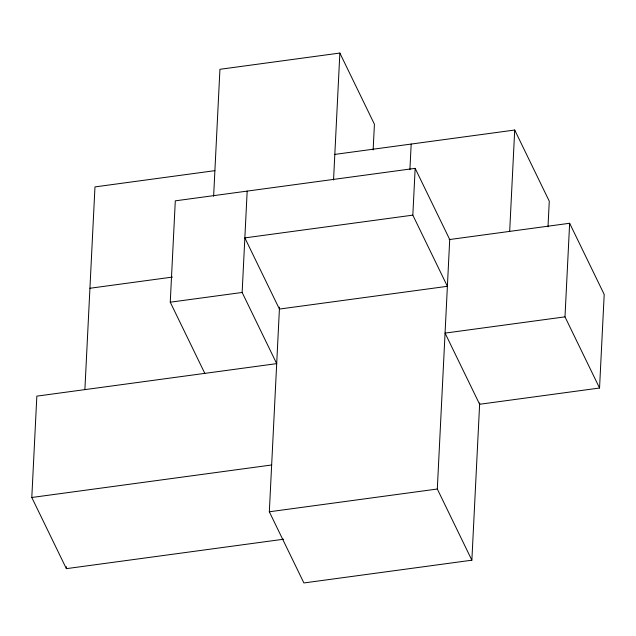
<?xml version="1.0" encoding="UTF-8"?>
<svg xmlns="http://www.w3.org/2000/svg" width="636" height="636" viewBox="0 0 636 636"><rect width="100%" height="100%" fill="white"/><g stroke="black" fill="none" stroke-linecap="round" stroke-linejoin="round"><path stroke-width="0.95" d="M283.608 539.225L66.359 568.656L31.8 497.487L36.84 396.133L276.692 363.633L242.141 292.465L247.173 191.102M66.359 568.656L66.454 566.692M84.89 389.622L94.971 186.905L214.896 170.655M204.816 373.372L170.257 302.203L175.298 200.841L415.157 168.349L449.716 239.518L437.306 489.02L471.864 560.197L303.889 582.95L269.33 511.781L279.506 307.116M213.624 196.238L219.937 69.3L339.863 53.05L374.421 124.219L373.141 149.929M333.55 179.988L339.863 53.05M409.91 169.645L411.182 144.062M412.828 215.143L244.852 237.896L279.411 309.064L447.386 286.311L412.828 215.143L415.157 168.349M471.864 560.197L479.687 402.962M509.675 231.393L514.715 130.03L334.822 154.405M548.001 226.79L549.273 201.199L514.715 130.03M564.991 316.855L445.065 333.105L479.616 404.273L599.549 388.024L564.991 316.855L569.641 223.268L449.119 239.597M599.549 388.024L604.2 294.436L569.641 223.268M89.93 288.259L172.499 277.073M170.257 302.203L242.141 292.465M31.8 497.487L271.659 464.988M269.33 511.781L437.306 489.02"/></g></svg>
